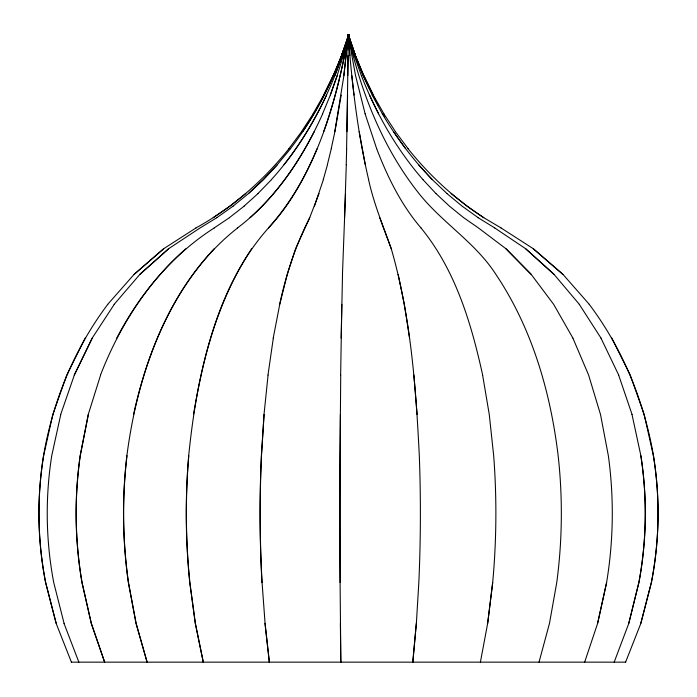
<?xml version="1.0" encoding="UTF-8"?>
<svg xmlns="http://www.w3.org/2000/svg" width="697" height="697" viewBox="0 0 697 697"><rect width="100%" height="100%" fill="white"/><g stroke="black" fill="none" stroke-linecap="round" stroke-linejoin="round"><path stroke-width="1.05" d="M340.728 375.03L340.04 455.681A361.665 9.645 -90 0 0 340.092 582.544L340.85 662.15M340.354 414.462L340.11 455.681A361.665 9.645 -90 0 0 340.162 582.544M347.768 75.651L348.256 34.85L355.47 55.542M348.064 55.542L346.923 131.672M340.65 375.03L341.826 304.354M347.585 95.097L346.583 148.653M341.147 338.106L342.523 274.391M346.226 164.658L346.662 148.653M346.296 164.658L344.562 217.682M342.454 274.391L345.512 193.487M412.833 662.15L416.37 623.345L418.827 582.544A361.665 84.259 -90 0 0 419.306 455.681C415.865 386.164 410.681 315.915 391.27 248.759C383.141 225.898 373.697 203.428 368.574 179.617M264.102 414.462L261.488 455.681A361.665 102.895 -90 0 0 262.072 582.544L265.069 623.345L269.399 662.15M412.781 662.15L416.318 623.345M268.075 375.03L264.015 414.462L261.392 455.681A361.665 102.895 -90 0 0 261.976 582.544M343.821 75.651L348.256 34.85L355.278 55.542L363.425 75.651L369.419 88.292M480.399 662.15L487.673 623.345L492.674 582.544A361.665 172.412 -90 0 0 493.676 455.681L489.259 414.462L482.612 375.03M487.673 623.345L492.701 582.544M267.979 375.03L273.32 338.106M341.208 95.097L334.9 131.672L331.232 148.653M348.352 37.952L348.901 34.85L345.181 47.265M193.505 414.462C204.674 348.256 222.761 279.175 268.519 227.919C289.935 205.127 305.094 177.299 317.152 148.653M334.813 131.672L343.909 75.651L348.343 34.85L355.365 55.542L363.512 75.651L369.515 88.292M273.224 338.106L279.75 304.354L287.242 274.391L295.572 248.759L309.686 217.682L319.052 193.487M88.362 414.462L80.268 455.681A361.665 317.928 -90 0 0 82.063 582.544L91.333 623.345L104.707 662.15M60.787 414.462L51.744 455.681A361.665 351.715 -90 0 0 53.73 582.544L64.072 623.345M597.617 623.345L606.59 582.544A361.665 308.283 -90 0 0 608.342 455.681L600.5 414.462L588.608 375.03L572.89 338.106M606.625 582.544L597.643 623.345L584.644 662.15M71.408 662.15L56.126 623.345L45.593 582.544A361.665 361.543 90 0 1 43.545 455.681C52.92 401.097 74.37 348.674 107.774 304.354M43.615 455.681L52.815 414.462L66.764 375.03L85.191 338.106M347.908 38.988L348.901 34.85M327.381 164.658L331.319 148.653M628.764 623.345L638.861 582.544A361.665 346.723 -90 0 0 640.822 455.681M279.654 304.354C286.153 274.357 295.676 245.013 309.773 217.682M343.203 55.542L348.552 34.85L354.163 53.469M133.554 414.462C148.984 344.231 179.739 273.32 237.633 227.919M640.804 623.345L651.338 582.544A361.665 361.543 -90 0 0 653.455 455.681C644.08 401.097 622.63 348.674 589.226 304.354M539.025 662.15L549.497 623.345L556.746 582.544A361.665 248.829 -90 0 0 558.149 455.681C550.464 391.819 532.003 328.191 495.881 274.391C475.415 242.478 442.238 222.84 418.949 193.487C382.453 147.59 360.741 91.673 348.099 34.85L355.566 75.651L365.123 113.803M323.286 179.617L327.477 164.658M343.316 55.542L337.13 75.651L330.239 95.097M100.621 375.03L88.258 414.462L80.164 455.681A361.665 317.928 -90 0 0 81.967 582.544L91.229 623.345L104.602 662.15M323.373 179.617L314.417 206.19M342.227 54.558L348.875 34.85L348.622 37.952L348.822 34.85C337.81 68.986 322.746 101.875 302.698 131.672M323.635 131.672C334.908 100.263 342.811 67.731 348.343 34.85L354.059 53.469M60.691 414.462L74.352 375.03L92.283 338.106M341.53 55.542L348.744 34.85L349.153 38.988M337.235 75.651L330.343 95.097L322.572 113.803M334.848 75.651L342.201 55.542L348.552 34.85L351.175 45.192M614.17 662.15L628.816 623.345L638.914 582.544A361.665 346.723 -90 0 0 640.874 455.681L631.996 414.462M625.592 662.15L640.874 623.345L651.407 582.544A361.665 361.543 -90 0 0 653.385 455.681M336.677 68.611L338.28 64.594M339.491 61.571L341.948 55.542M100.516 375.03C119.056 327.207 147.067 282.712 185.864 248.759M322.676 113.803C305.26 152.521 281.945 189.262 250.049 217.682M74.257 375.03L92.187 338.106L114.247 304.354M323.669 95.097L333.157 75.651L341.6 55.542L348.657 34.85L349.789 41.053M333.227 75.651L323.739 95.097L313.101 113.803M326.605 95.097C312.291 125.678 294.064 154.525 271.403 179.617M314.251 131.672C295.528 168.43 270.654 202.853 237.529 227.919M116.73 338.106C139.722 294.151 172.203 254.727 214.293 227.919M251.608 248.759C211.235 309.982 195.953 383.742 188.687 455.681A361.665 189.122 -90 0 0 189.758 582.544L195.273 623.345L203.228 662.15M301.505 131.672L313.18 113.803M290.449 148.653C316.63 114.674 335.989 75.738 348.744 34.85L348.857 39.206M288.915 148.653L301.574 131.672M284.054 164.658C314.12 126.34 335.501 81.636 348.657 34.85L349.066 38.988M290.544 148.653L277.301 164.658L263.3 179.617L248.507 193.487M214.162 248.759C161.791 304.92 136.638 380.762 126.88 455.681A361.665 262.473 -90 0 0 128.361 582.544L136.011 623.345L147.05 662.15M288.994 148.653C263.353 180.628 231.962 208.159 195.953 227.919M114.16 304.354L139.862 274.391L168.657 248.759M107.704 304.354L134.103 274.391L163.629 248.759L196.031 227.919M268.423 227.919C316.124 174.947 336.154 103.513 348.448 34.85L349.685 41.053M277.397 164.658L263.396 179.617L248.602 193.487L232.99 206.19M258.029 193.487L271.499 179.617M244.002 206.19L258.134 193.487M139.775 274.391L168.561 248.759L200.109 227.919L216.889 217.682M134.103 274.391L163.699 248.759M245.875 193.487L229.923 206.19L213.204 217.682M229.365 217.682L244.098 206.19M216.802 217.682L233.077 206.19M214.197 227.919L229.47 217.682M71.329 662.15L625.671 662.15M451.125 193.487L467.077 206.19L483.718 217.682L501.047 227.919M478.107 217.682L494.713 227.919M500.969 227.919L533.371 248.759L562.967 274.391L589.296 304.354M494.661 227.919L525.712 248.759L554.098 274.391M483.796 217.682C454.967 199.002 429.396 175.513 408.006 148.653M478.159 217.682L462.155 206.19L446.847 193.487M531.21 274.391L505.978 248.759L478.386 227.919L463.671 217.682L449.487 206.19L435.878 193.487M533.301 248.759L562.897 274.391M525.66 248.759L554.045 274.391L579.346 304.354M446.899 193.487L432.271 179.617L418.47 164.658M505.952 248.759L531.184 274.391L553.662 304.354L572.917 338.106M422.913 179.617L435.904 193.487M432.323 179.617C413.033 159.813 396.288 137.64 382.313 113.803M422.94 179.617C396.332 149.045 376.049 113.35 361.394 75.651M420.997 227.919C401.115 204.744 387.532 176.968 376.633 148.653M395.426 131.672L408.085 148.653M420.962 227.919C455.289 269.791 471.25 322.981 482.638 375.03M393.491 131.672L405.558 148.653M383.82 113.803L395.495 131.672M579.294 304.354L601.006 338.106M383.585 114.691L384.718 116.477M383.899 113.803L373.261 95.097L363.773 75.651M373.252 96.029L376.336 101.64M377.365 103.513L378.393 105.386M372.181 95.097L382.365 113.803M611.809 338.106L630.236 375.03L644.185 414.462L653.385 455.681M373.331 95.097L363.843 75.651L355.4 55.542L348.178 34.85C351.898 83.457 357.474 132.099 368.626 179.617M369.515 95.097L378.523 113.803M600.953 338.106L618.683 375.03M372.233 95.097L363.076 75.651L355.052 55.542M379.717 217.682L391.27 248.759M63.985 623.345L78.866 662.15M361.421 75.651L354.259 55.542L348.099 34.85M376.659 148.653L365.097 113.803M618.631 375.03L632.048 414.462M355.104 55.542L348.125 34.85L349.859 55.542M147.154 662.15L136.115 623.345L128.475 582.544A361.665 262.473 -90 0 1 126.985 455.681M56.196 623.345L45.662 582.544A361.665 361.543 90 0 1 43.615 455.681M398.17 274.391L404.304 304.354L409.566 338.106M203.332 662.15L195.369 623.345L189.863 582.544A361.665 189.122 -90 0 1 188.791 455.681M365.272 164.658L359.19 131.672M351.811 75.651L354.024 95.097M264.973 623.345L269.303 662.15M413.861 375.03L417.111 414.462M340.371 623.345L340.781 662.15"/></g></svg>
